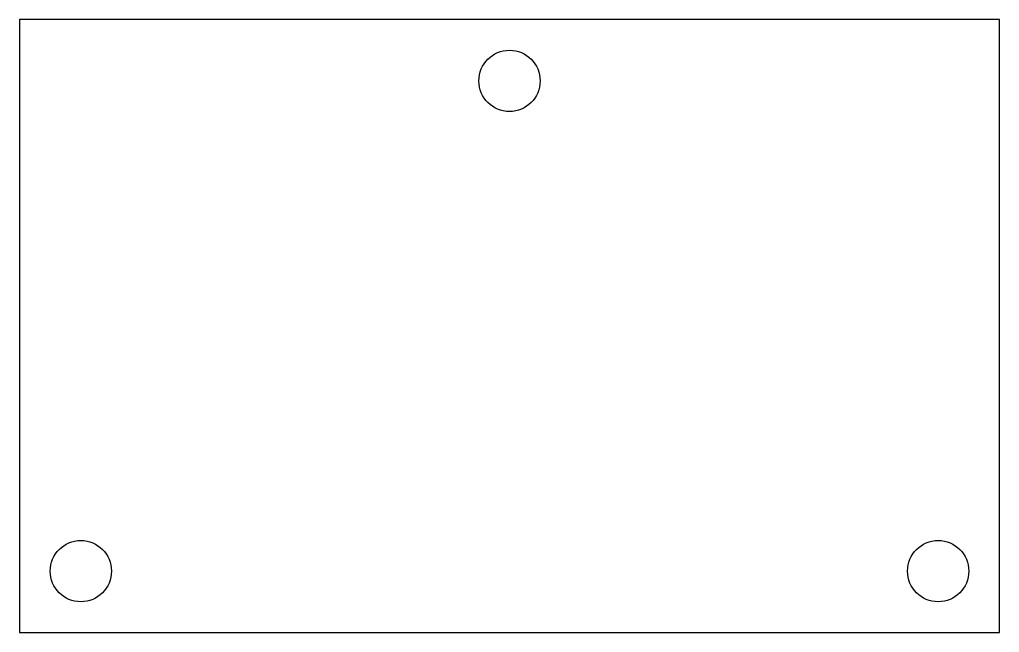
# Model space of a CAD drawing. Header units: millimetres. Extents: x -68.2 to -20.2, y -366 to -336.
import ezdxf

# ---------------------------------------------------------------- set-up
doc = ezdxf.new("R2010")
doc.units = ezdxf.units.MM

msp = doc.modelspace()

# ---------------------------------------------------------------- linework, layer by layer
at = {"color": 7, "linetype": 'Continuous', "lineweight": 25}
for p, q in [((-20.25, -336), (-68.25, -336)), ((-68.25, -336), (-68.25, -366)), ((-20.25, -366), (-20.25, -336)), ((-68.25, -366), (-20.25, -366))]:
    msp.add_line(p, q, dxfattribs=at)
for centre in [(-44.25, -339), (-65.25, -363), (-23.25, -363)]:
    msp.add_circle(centre, 1.5, dxfattribs=at)

doc.saveas('drawing.dxf')
